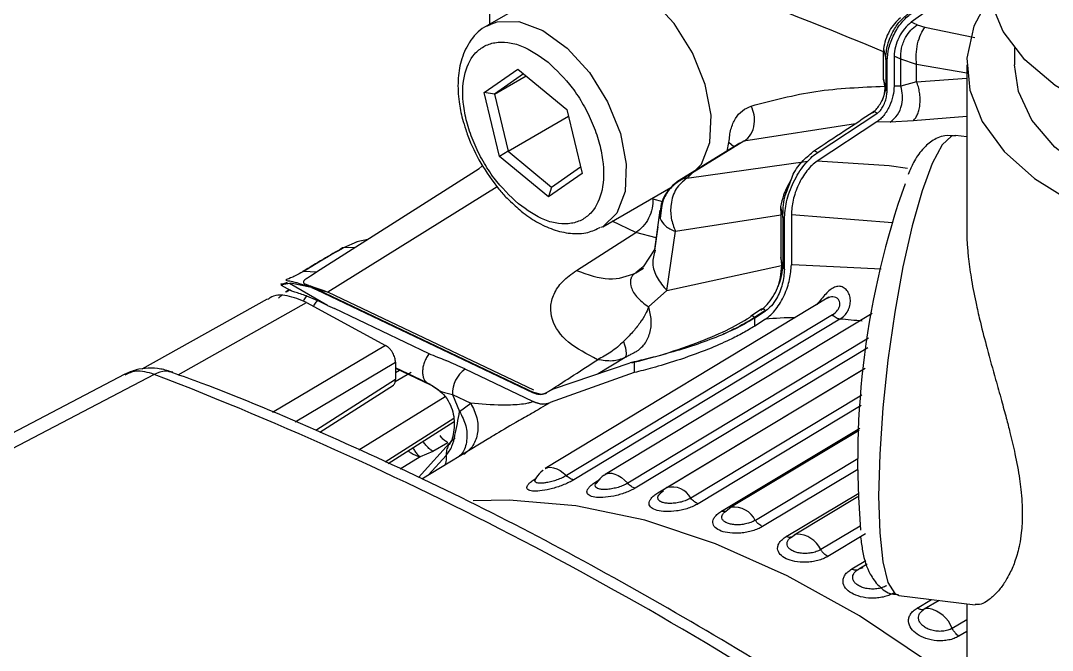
# Model space of a CAD drawing. Header units: millimetres. Extents: x 15 to 415, y 5 to 292.
# Drawn here: x 344.35 to 355.15, y 128.64 to 135.24 of the extents above; entities that cross this region are included whole.
import ezdxf

# ---------------------------------------------------------------- set-up
doc = ezdxf.new("R2010")
doc.units = ezdxf.units.MM

msp = doc.modelspace()

# ---------------------------------------------------------------- linework, layer by layer
at = {"color": 7, "linetype": 'Continuous', "lineweight": 25}
for p, q in [((349.2582, 152.4094), (349.2582, 135.1869)), ((354.4717, 135.7896), (353.6746, 135.2179)), ((350.1193, 135.6933), (349.2304, 135.1801)), ((353.7372, 135.1909), (353.6746, 135.2179)), ((349.2304, 135.1801), (349.2541, 135.1928)), ((353.7372, 135.1909), (353.8201, 135.1683)), ((353.3861, 134.9409), (353.4089, 134.8337)), ((353.3861, 134.9409), (353.3866, 134.9102)), ((353.3866, 134.6241), (353.3866, 134.9102)), ((354.7574, 134.9511), (354.7574, 134.7737)), ((353.4089, 134.8337), (353.4089, 134.5191)), ((353.4235, 134.5007), (353.4235, 134.8153)), ((353.4968, 134.8632), (353.4968, 134.5486)), ((353.5672, 134.8329), (353.4968, 134.8632)), ((353.7321, 134.7767), (353.5672, 134.8329)), ((353.5672, 134.5474), (353.5672, 134.8329)), ((353.7321, 134.5953), (353.7321, 134.7767)), ((354.2574, 134.7737), (354.2574, 133.0554)), ((349.2031, 134.4823), (349.5554, 134.7283)), ((349.6164, 134.6779), (349.3107, 134.4644)), ((349.5554, 134.7283), (350.0685, 134.3045)), ((349.3107, 134.4644), (349.6428, 134.6561)), ((353.4089, 134.5191), (353.3866, 134.6241)), ((353.3866, 134.6241), (353.3954, 134.5487)), ((353.7321, 134.5953), (353.5672, 134.5474)), ((349.364, 133.8125), (349.2031, 134.4823)), ((349.3107, 134.4644), (349.2031, 134.4823)), ((349.3107, 134.4644), (349.4537, 133.869)), ((353.5672, 134.5474), (353.4968, 134.5486)), ((349.4537, 133.869), (350.0855, 134.2337)), ((350.0685, 134.3045), (350.2294, 133.6347)), ((352.6927, 133.8515), (353.3175, 134.2618)), ((353.3175, 134.2618), (353.3201, 134.2635)), ((353.3201, 134.2635), (353.3548, 134.2954)), ((353.3162, 134.1745), (352.6922, 133.7645)), ((353.4551, 134.1731), (353.3162, 134.1745)), ((353.6978, 134.1874), (353.4551, 134.1731)), ((354.2574, 134.0194), (354.1405, 134.0338)), ((351.8825, 133.9527), (351.2284, 133.5515)), ((351.9241, 133.9715), (351.2829, 133.5779)), ((349.4537, 133.869), (349.364, 133.8125)), ((349.8772, 133.3887), (349.364, 133.8125)), ((349.4537, 133.869), (349.9098, 133.4923)), ((349.1813, 133.715), (349.1435, 133.6781)), ((349.9098, 133.4923), (350.2128, 133.7039)), ((351.3241, 133.5839), (352.5917, 133.7637)), ((352.6922, 133.7645), (352.6914, 133.7639)), ((349.1501, 133.6823), (347.4844, 132.6233)), ((350.2294, 133.6347), (349.8772, 133.3887)), ((349.9098, 133.4923), (349.8772, 133.3887)), ((350.4446, 133.0769), (351.1567, 133.488)), ((349.517, 133.3066), (349.5275, 133.297)), ((352.3082, 133.2876), (352.3327, 133.1726)), ((352.3082, 133.2876), (352.3103, 133.1995)), ((351.0419, 133.2484), (350.9885, 132.8374)), ((351.0449, 133.2095), (351.0479, 133.1625)), ((351.2056, 133.0287), (352.3103, 133.1995)), ((352.3103, 133.1995), (352.3103, 132.7536)), ((352.3327, 133.1726), (352.3327, 132.6486)), ((352.3472, 132.6302), (352.3472, 133.1542)), ((352.4205, 133.2021), (352.4205, 133.2005)), ((352.4205, 133.2005), (352.4205, 132.6798)), ((350.9921, 132.8269), (351.0245, 133.0765)), ((347.9855, 132.9419), (347.8696, 132.9179)), ((350.1694, 132.619), (350.7918, 133.0146)), ((351.1168, 132.4079), (351.2056, 133.0287)), ((347.873, 132.917), (347.7293, 132.8567)), ((350.9885, 132.8374), (350.8683, 132.6572)), ((352.3327, 132.6486), (352.3103, 132.7536)), ((352.3103, 132.7536), (352.3176, 132.6716)), ((347.4844, 132.6233), (347.3841, 132.5596)), ((350.8683, 132.6572), (350.8165, 132.6135)), ((351.1168, 132.4079), (352.3176, 132.6716)), ((352.3176, 132.6716), (352.3048, 132.545)), ((352.4205, 132.6798), (352.4315, 132.6804)), ((352.4205, 132.6798), (352.4205, 132.6781)), ((352.3083, 132.5546), (352.2802, 132.447)), ((347.0756, 132.4652), (347.1699, 132.4108)), ((347.1595, 132.4168), (347.1204, 132.3919)), ((347.1299, 132.3941), (347.1627, 132.4158)), ((347.1733, 132.4842), (347.1636, 132.4827)), ((347.5629, 132.2522), (347.1636, 132.4827)), ((347.3944, 132.4401), (347.1733, 132.4842)), ((347.3944, 132.4401), (347.4497, 132.4159)), ((347.4074, 132.44), (347.5239, 132.4092)), ((347.4497, 132.4159), (349.7103, 131.3392)), ((347.4497, 132.4159), (347.4623, 132.4159)), ((347.4623, 132.4159), (349.7229, 131.3392)), ((347.5736, 132.3868), (347.4623, 132.4159)), ((347.5239, 132.4092), (347.5644, 132.3913)), ((347.5736, 132.3868), (347.5644, 132.3913)), ((351.1168, 132.4079), (350.9259, 132.237)), ((346.9314, 132.3175), (345.6172, 131.5848)), ((347.089, 132.3672), (347.0475, 132.3263)), ((347.3419, 132.3509), (347.4555, 132.3044)), ((347.3435, 132.2824), (348.1699, 131.8332)), ((347.5629, 132.2522), (347.4555, 132.3044)), ((349.7222, 131.3636), (347.5736, 132.3868)), ((352.8149, 132.3376), (349.8433, 130.5419)), ((347.5629, 132.2522), (347.6335, 132.2185)), ((348.626, 131.7459), (347.6335, 132.2185)), ((352.1089, 132.2116), (351.9962, 132.1382)), ((352.0383, 132.1214), (352.1511, 132.1948)), ((352.9284, 132.109), (350.1425, 130.4255)), ((353.2664, 132.1675), (350.4693, 130.4801)), ((352.0383, 132.1214), (352.0349, 132.1252)), ((352.037, 132.1206), (352.0383, 132.1214)), ((352.037, 132.036), (352.037, 132.1206)), ((352.1488, 132.1087), (352.037, 132.036)), ((352.1488, 132.1087), (352.1498, 132.1094)), ((348.2739, 131.6566), (348.2739, 131.4767)), ((349.9302, 131.3764), (350.7313, 131.6504)), ((350.7743, 131.6604), (350.7313, 131.6504)), ((350.7743, 131.6604), (350.7743, 131.5484)), ((345.7465, 131.5298), (340.5571, 128.8136)), ((348.2739, 131.5956), (348.6354, 131.4235)), ((349.0042, 131.5839), (348.9994, 131.5862)), ((349.7142, 131.2458), (349.0042, 131.5839)), ((350.7743, 131.5484), (349.8948, 131.2347)), ((353.1865, 131.5894), (351.1156, 130.3425)), ((347.4824, 130.9248), (348.2527, 131.4167)), ((348.6068, 131.4396), (348.6366, 131.426)), ((348.8711, 131.3177), (349.0626, 131.2265)), ((348.8711, 131.3177), (348.9451, 131.1409)), ((349.7103, 131.3392), (349.7229, 131.3392)), ((349.7886, 131.3221), (349.7229, 131.3392)), ((349.8428, 131.334), (349.9302, 131.3764)), ((347.8896, 130.7382), (348.7927, 131.2989)), ((348.9451, 131.1409), (349.0626, 131.2265)), ((349.8948, 131.2347), (349.8893, 131.2314)), ((348.1971, 130.596), (348.8876, 131.0349)), ((353.1303, 130.943), (351.7772, 130.1302)), ((348.8669, 130.8387), (348.5134, 130.4496)), ((349.2518, 130.8587), (348.5494, 130.433)), ((348.8223, 130.8133), (348.666, 130.7224)), ((348.666, 130.7224), (348.5326, 130.6657)), ((349.821, 130.527), (349.8176, 130.5232)), ((350.4591, 130.473), (350.4693, 130.4801)), ((349.7364, 130.4269), (349.7381, 130.4276)), ((353.1183, 130.2457), (352.4491, 129.8447)), ((351.791, 130.1379), (351.7514, 130.107)), ((352.4757, 129.8588), (352.4112, 129.8127)), ((353.1228, 129.4862), (353.1262, 129.4883)), ((353.213, 129.5402), (353.1262, 129.4883)), ((353.545, 129.2133), (354.3451, 129.1145)), ((354.2574, 129.1253), (354.2574, 127.0749))]:
    msp.add_line(p, q, dxfattribs=at)
at = {"color": 8, "linetype": 'Continuous', "lineweight": 25}
for p, q in [((353.8201, 135.1683), (354.3439, 135.0604)), ((354.2574, 134.6864), (353.7321, 134.7767)), ((353.7321, 134.5953), (354.2574, 134.6314)), ((354.2574, 134.2312), (353.6978, 134.1874)), ((353.0908, 134.1536), (351.9241, 133.9715)), ((351.7465, 133.8693), (351.7672, 133.9606)), ((351.819, 133.9138), (351.7672, 133.9606)), ((351.9241, 133.9715), (351.8749, 133.9457)), ((351.2367, 133.5545), (351.2829, 133.5779)), ((349.34, 133.4941), (347.5644, 132.3913)), ((350.9596, 133.3741), (350.971, 133.3686)), ((350.971, 133.3686), (351.0704, 133.3421)), ((353.4787, 133.119), (352.4205, 133.2005)), ((350.7918, 133.0146), (350.5448, 133.1347)), ((351.0042, 132.9585), (350.7918, 133.0146)), ((347.8523, 132.8572), (347.7293, 132.8567)), ((347.4476, 132.5999), (347.3122, 132.6089)), ((350.7925, 132.5932), (350.8704, 132.6427)), ((350.8165, 132.6135), (350.7925, 132.5932)), ((352.4315, 132.6804), (353.3608, 132.6338)), ((347.0945, 132.4706), (347.0758, 132.4739)), ((347.2666, 132.4827), (347.4074, 132.44)), ((345.9982, 131.5253), (347.3435, 132.2824)), ((353.2274, 131.9104), (350.706, 130.3893)), ((348.1699, 131.8332), (346.9845, 131.1303)), ((353.2208, 131.8081), (350.7842, 130.3381)), ((347.2214, 131.0325), (348.2739, 131.6566)), ((350.6795, 131.7058), (350.3965, 131.5359)), ((348.4383, 131.5497), (348.269, 131.4506)), ((348.6068, 131.4396), (348.2739, 131.5982)), ((348.2739, 131.5495), (348.3171, 131.575)), ((351.0226, 130.2873), (353.193, 131.594)), ((348.2739, 131.4767), (347.4381, 130.9431)), ((353.1579, 131.3107), (351.3674, 130.2327)), ((353.1533, 131.2029), (351.4448, 130.1742)), ((348.8843, 131.0662), (348.1667, 130.61)), ((351.6889, 130.0958), (353.1396, 130.9672)), ((348.5326, 130.6657), (348.3233, 130.5376)), ((348.6213, 130.4765), (348.8045, 130.679)), ((353.1177, 130.6457), (352.0433, 130.0003)), ((353.117, 130.5343), (352.1193, 129.9349)), ((350.3699, 130.3516), (350.3673, 130.371)), ((350.3735, 130.4026), (350.4194, 130.4303)), ((351.0253, 130.2204), (351.0219, 130.2432)), ((352.3672, 129.8295), (353.1267, 130.2846)), ((353.1399, 129.9404), (352.7285, 129.6939)), ((353.1982, 129.8592), (352.8026, 129.6222)), ((353.0524, 129.4906), (353.2001, 129.5788)), ((353.7392, 129.0815), (353.8892, 129.1708)), ((353.9678, 129.1611), (353.8122, 129.0684)), ((354.2574, 128.959), (354.1061, 128.8689)), ((354.2574, 128.8354), (354.1746, 128.7861))]:
    msp.add_line(p, q, dxfattribs=at)
at = {"color": 7, "linetype": 'Continuous', "lineweight": 25, "flags": 128}
for points in [[(351.3335, 133.59), (351.4798, 133.731), (351.5677, 133.9578), (351.5809, 134.2453), (351.5182, 134.5681), (351.3852, 134.8973), (351.1936, 135.2039), (350.9605, 135.4605), (350.7066, 135.6444), (350.4544, 135.7391), (350.2265, 135.7364), (350.1193, 135.6933)], [(360.7574, 135.7069), (360.7344, 135.4879), (360.6165, 135.1698), (360.4021, 134.869), (360.0981, 134.5951), (359.7143, 134.357), (359.2631, 134.1622), (358.7588, 134.0171), (358.2177, 133.9263), (357.6573, 133.8928), (357.0955, 133.9175), (356.5503, 133.9998), (356.0394, 134.1369), (355.5791, 134.3245), (355.1842, 134.5565), (354.8675, 134.8255), (354.639, 135.1229), (354.5061, 135.439), (354.4717, 135.7069)], [(354.4944, 135.4891), (354.3317, 135.1793), (354.2596, 134.844), (354.2894, 134.5066), (354.4203, 134.1774), (354.6482, 133.8662), (354.9663, 133.5826), (355.3648, 133.3353), (355.8317, 133.1316), (356.3527, 132.9778), (356.9121, 132.8786), (357.4928, 132.837), (358.0772, 132.8542), (358.6476, 132.9298), (359.1866, 133.0613), (359.6778, 133.2449), (360.1063, 133.475), (360.4591, 133.7445), (360.7255, 134.0453), (360.8974, 134.3682), (360.9695, 134.7035), (360.9396, 135.0409), (360.8088, 135.3701), (360.7346, 135.4891)], [(360.4717, 134.7737), (360.4526, 134.5835), (360.339, 134.2769), (360.1268, 133.9882), (359.8239, 133.7279), (359.4411, 133.5054), (358.9923, 133.3288), (358.4938, 133.2044), (357.9634, 133.1367), (357.4204, 133.1282), (356.8844, 133.1791), (356.3749, 133.2877), (355.9101, 133.45), (355.5069, 133.6601), (355.1799, 133.9105), (354.9409, 134.1921), (354.7986, 134.4947), (354.7574, 134.7737)], [(353.3176, 134.2618), (353.3113, 134.2682), (353.3047, 134.2732), (353.298, 134.2768), (353.2915, 134.2788), (353.2854, 134.279), (353.2799, 134.2776), (353.2775, 134.2763)], [(352.6529, 133.8656), (352.6508, 133.864), (352.6471, 133.8595)], [(350.4446, 133.0769), (350.4359, 133.072), (350.43, 133.0688)], [(347.7293, 132.8567), (347.7233, 132.8559), (347.7194, 132.8542)], [(352.1476, 132.1986), (352.0845, 132.1575), (352.0349, 132.1252)], [(352.1476, 132.1986), (352.1412, 132.2047), (352.1346, 132.2094), (352.1279, 132.2126), (352.1214, 132.2142), (352.1154, 132.2141), (352.11, 132.2122), (352.109, 132.2116)], [(352.85, 132.1524), (351.4571, 131.3106), (350.0641, 130.4689)], [(351.9895, 132.1304), (351.9929, 132.1354), (351.9962, 132.1382)], [(345.4372, 131.5305), (342.9222, 130.2133), (340.2449, 128.811)]]:
    msp.add_lwpolyline(points, dxfattribs=at)
at = {"color": 8, "linetype": 'Continuous', "lineweight": 25, "flags": 128}
for points in [[(349.2541, 135.1928), (349.3375, 135.2232), (349.5655, 135.226), (349.8176, 135.1312), (350.0715, 134.9474), (350.3046, 134.6907), (350.4962, 134.3842), (350.6293, 134.0549), (350.692, 133.7321), (350.6788, 133.4446), (350.5908, 133.2178), (350.4446, 133.0769)], [(354.1405, 134.0338), (354.0968, 134.0264), (353.9998, 133.9332), (353.8959, 133.739), (353.7897, 133.4524), (353.6857, 133.0859), (353.5887, 132.6554), (353.5028, 132.1799), (353.4317, 131.68), (353.3786, 131.1777), (353.3457, 130.6948), (353.3346, 130.2526), (353.3457, 129.8703), (353.3786, 129.5645), (353.4317, 129.3488), (353.5028, 129.2325), (353.545, 129.2133)], [(352.6927, 133.8515), (352.6865, 133.8578), (352.68, 133.8627), (352.6733, 133.8662), (352.6669, 133.8681), (352.6608, 133.8684), (352.6554, 133.867), (352.6529, 133.8656)], [(353.6388, 133.686), (353.4446, 133.7141), (352.6922, 133.7645)], [(349.8433, 130.5419), (349.844, 130.5423), (349.8695, 130.5528), (349.8985, 130.5561), (349.9301, 130.5522), (349.9634, 130.5411), (349.9974, 130.5231), (350.0313, 130.4988), (350.0641, 130.4689)], [(350.4693, 130.4801), (350.4827, 130.4868), (350.5101, 130.4935), (350.5405, 130.4931), (350.573, 130.4853), (350.6068, 130.4706), (350.6408, 130.4492), (350.6742, 130.4219), (350.706, 130.3893)], [(354.2574, 128.217), (353.8899, 128.4936), (353.1349, 128.9984), (352.3777, 129.4203), (351.6253, 129.7554), (350.8846, 130.0007), (350.1625, 130.1538), (349.4657, 130.2134), (349.0871, 130.2056)]]:
    msp.add_lwpolyline(points, dxfattribs=at)
at = {"color": 7, "linetype": 'Continuous', "lineweight": 25}
for centre, radius, start, end in [((361.8555, 130.6241), 8.7404, 160.60319, 184.76818), ((347.3102, 132.5895), 0.0195, 84.25935, 120.14649), ((347.4007, 132.4132), 0.0276, 75.91589, 103.08037), ((352.5053, 126.6347), 5.4906, 83.1159, 85.57988), ((349.1795, 131.3299), 0.3086, 124.61242, 182.2777), ((351.1717, 130.1285), 0.2217, 28.02467, 104.26625), ((351.8193, 129.8882), 0.2504, 26.57909, 96.39153), ((352.4738, 129.5745), 0.2814, 25.11625, 89.32966), ((353.8548, 128.9719), 0.1055, 86.59978, 113.85727), ((353.7857, 128.7401), 0.3454, 21.89507, 77.38776)]:
    msp.add_arc(centre, radius, start, end, dxfattribs=at)
at = {"color": 8, "linetype": 'Continuous', "lineweight": 25}
for centre, radius, start, end in [((352.0073, 132.1072), 0.0329, 33.11879, 109.77062), ((352.53, 127.4466), 4.6776, 90.84388, 94.67372), ((332.2046, 96.3927), 37.6563, 55.60819, 68.9232), ((351.8253, 130.0502), 0.0933, 111.2443, 120.97805), ((352.4979, 129.7629), 0.0953, 102.64297, 120.78979), ((353.1759, 129.404), 0.0979, 94.24046, 120.5098)]:
    msp.add_arc(centre, radius, start, end, dxfattribs=at)
at = {"color": 7, "linetype": 'Continuous', "lineweight": 25}
for points, knots in [([(353.3866, 134.9102), (352.8976, 135.1106), (351.9197, 135.5115), (350.9556, 135.8196), (350.4736, 135.9737)], [0, 0, 0, 0, 0.5000002, 1, 1, 1, 1]), ([(353.4089, 134.8337), (353.4128, 134.8831), (353.4207, 134.9819), (353.4844, 135.1285), (353.5646, 135.2444), (353.622, 135.2905), (353.6507, 135.3136)], [0, 0, 0, 0, 0.2795152, 0.5589447, 0.7792503, 1, 1, 1, 1]), ([(353.4235, 134.8153), (353.4273, 134.8596), (353.435, 134.9481), (353.4922, 135.0934), (353.5748, 135.2259), (353.6413, 135.2827), (353.6747, 135.3112)], [0, 0, 0, 0, 0.2486307, 0.4958283, 0.7470397, 1, 1, 1, 1]), ([(353.5639, 135.2642), (353.5422, 135.2455), (353.5005, 135.2095), (353.4454, 135.1269), (353.4025, 135.0337), (353.3916, 134.972), (353.3861, 134.9409)], [0, 0, 0, 0, 0.2533481, 0.4867024, 0.7408418, 1, 1, 1, 1]), ([(353.6746, 135.2179), (353.6511, 135.1975), (353.6041, 135.157), (353.5454, 135.0626), (353.5047, 134.9585), (353.4994, 134.895), (353.4968, 134.8632)], [0, 0, 0, 0, 0.2505016, 0.4999956, 0.7494539, 1, 1, 1, 1]), ([(349.2642, 135.1894), (349.2449, 135.1823), (349.1545, 135.1489), (349.0423, 135.0165), (348.9547, 134.8224), (348.9227, 134.6093), (348.9336, 134.4029), (348.9658, 134.2286), (348.9983, 134.1318), (349.0105, 134.0954)], [0, 0, 0, 0, 0.05633804, 0.26393511, 0.45048159, 0.61879324, 0.78984201, 0.92085747, 1, 1, 1, 1]), ([(353.5672, 134.8329), (353.5671, 134.8703), (353.5668, 134.9452), (353.6105, 135.0549), (353.6698, 135.1408), (353.7147, 135.1742), (353.7372, 135.1909)], [0, 0, 0, 0, 0.27962496, 0.55927912, 0.77963906, 1, 1, 1, 1]), ([(353.7321, 134.7767), (353.7294, 134.8107), (353.7239, 134.8788), (353.7409, 134.9937), (353.7734, 135.0992), (353.8045, 135.1452), (353.8201, 135.1683)], [0, 0, 0, 0, 0.2499918, 0.5, 0.7500082, 1, 1, 1, 1]), ([(349.5611, 133.3156), (349.4725, 133.4005), (349.3362, 133.5309), (349.1876, 133.7622), (349.0923, 133.9534), (349.0236, 134.1497), (348.9726, 134.3946), (348.978, 134.6683), (349.0717, 134.869), (349.1949, 134.97), (349.3134, 135.0117), (349.4488, 135.0123), (349.636, 134.9663), (349.7787, 134.8663), (349.8715, 134.8014)], [0, 0, 0, 0, 0.1197284, 0.1841803, 0.25, 0.3158197, 0.3802716, 0.5, 0.6197284, 0.6841803, 0.75, 0.8158197, 0.8802716, 1, 1, 1, 1]), ([(349.8715, 134.8014), (349.9601, 134.7166), (350.0964, 134.5861), (350.2449, 134.3548), (350.3402, 134.1637), (350.409, 133.9673), (350.4599, 133.7224), (350.4546, 133.4487), (350.3608, 133.248), (350.2376, 133.147), (350.1191, 133.1053), (349.9837, 133.1047), (349.7965, 133.1507), (349.6538, 133.2507), (349.5611, 133.3156)], [0, 0, 0, 0, 0.1197284, 0.1841803, 0.25, 0.3158197, 0.3802716, 0.5, 0.6197284, 0.6841803, 0.75, 0.8158197, 0.8802716, 1, 1, 1, 1]), ([(353.3933, 134.5924), (353.3956, 134.5735), (353.4002, 134.5366), (353.3954, 134.4809), (353.3837, 134.4296), (353.3709, 134.4014), (353.3647, 134.3878)], [0, 0, 0, 0, 0.27058991, 0.52931607, 0.77330045, 1, 1, 1, 1]), ([(353.6978, 134.1874), (353.7068, 134.1968), (353.7249, 134.2158), (353.7458, 134.2576), (353.7609, 134.307), (353.7693, 134.3628), (353.7706, 134.4223), (353.7647, 134.4828), (353.7523, 134.5421), (353.7389, 134.5775), (353.7321, 134.5953)], [0, 0, 0, 0, 0.1250125, 0.2499946, 0.374985, 0.4999997, 0.6250144, 0.750005, 0.8749872, 1, 1, 1, 1]), ([(352.0013, 134.3411), (352.2236, 134.4001), (352.6682, 134.5182), (353.153, 134.5385), (353.3954, 134.5487)], [0, 0, 0, 0, 0.4999992, 1, 1, 1, 1]), ([(353.4968, 134.5486), (353.4944, 134.5152), (353.4897, 134.4487), (353.4569, 134.3559), (353.4208, 134.2878), (353.3887, 134.2416), (353.3534, 134.2019), (353.3286, 134.1836), (353.3162, 134.1745)], [0, 0, 0, 0, 0.2511214, 0.5013368, 0.6269926, 0.7506098, 0.8752047, 1, 1, 1, 1]), ([(353.3548, 134.2954), (353.3649, 134.3098), (353.3862, 134.3397), (353.4072, 134.3937), (353.4211, 134.4491), (353.4227, 134.4831), (353.4235, 134.5007)], [0, 0, 0, 0, 0.2318859, 0.4835845, 0.7318159, 1, 1, 1, 1]), ([(353.4551, 134.1731), (353.4826, 134.1954), (353.5377, 134.2399), (353.5796, 134.347), (353.5901, 134.4543), (353.5748, 134.5164), (353.5672, 134.5474)], [0, 0, 0, 0, 0.2796172, 0.5592654, 0.7796321, 1, 1, 1, 1]), ([(351.7672, 133.9606), (351.7721, 134.0079), (351.7819, 134.1025), (351.8321, 134.2135), (351.9032, 134.2995), (351.9686, 134.3272), (352.0013, 134.3411)], [0, 0, 0, 0, 0.2500449, 0.5000526, 0.7498308, 1, 1, 1, 1]), ([(351.9241, 133.9715), (351.9509, 133.9937), (352.0043, 134.0381), (352.0368, 134.1439), (352.036, 134.2496), (352.0129, 134.3106), (352.0013, 134.3411)], [0, 0, 0, 0, 0.279618, 0.5592668, 0.7796328, 1, 1, 1, 1]), ([(353.2716, 134.2699), (353.2837, 134.28), (353.308, 134.3004), (353.344, 134.3487), (353.362, 134.3832), (353.3711, 134.4007)], [0, 0, 0, 0, 0.3280284, 0.6590793, 1, 1, 1, 1]), ([(353.2775, 134.2763), (353.1766, 134.21), (352.9684, 134.0732), (352.7602, 133.9363), (352.6529, 133.8656)], [0, 0, 0, 0, 0.48437501, 1, 1, 1, 1]), ([(349.0105, 134.0954), (349.0172, 134.0734), (349.0536, 133.9531), (349.1163, 133.8368), (349.1676, 133.7417)], [0, 0, 0, 0, 0.18303207, 1, 1, 1, 1]), ([(354.1388, 134.0245), (354.1015, 134.0291), (354.0085, 134.0405), (353.8818, 133.973), (353.7794, 133.8757), (353.7044, 133.7698), (353.6611, 133.6678), (353.6428, 133.6249)], [0, 0, 0, 0, 0.1313116, 0.3279428, 0.5333902, 0.8039497, 1, 1, 1, 1]), ([(352.3472, 133.1542), (352.3516, 133.2144), (352.3607, 133.3386), (352.4246, 133.5119), (352.4949, 133.6397), (352.5558, 133.725), (352.6226, 133.7992), (352.6693, 133.8341), (352.6927, 133.8515)], [0, 0, 0, 0, 0.24182009, 0.49916172, 0.62406785, 0.74812149, 0.87413115, 1, 1, 1, 1]), ([(352.4045, 133.5301), (352.4127, 133.5552), (352.4401, 133.6389), (352.5278, 133.7638), (352.6073, 133.8275), (352.6471, 133.8595)], [0, 0, 0, 0, 0.1766979, 0.5876, 1, 1, 1, 1]), ([(349.1676, 133.7417), (349.2277, 133.6485), (349.312, 133.5179), (349.4355, 133.3781), (349.4917, 133.3288), (349.517, 133.3066)], [0, 0, 0, 0, 0.5788867, 0.8108651, 1, 1, 1, 1]), ([(352.6914, 133.7639), (352.6728, 133.7501), (352.6355, 133.7224), (352.5825, 133.6625), (352.5343, 133.5931), (352.4802, 133.4906), (352.4312, 133.3515), (352.4241, 133.2519), (352.4205, 133.2021)], [0, 0, 0, 0, 0.12488898, 0.24993048, 0.37359468, 0.49981588, 0.75003764, 1, 1, 1, 1]), ([(351.2829, 133.5779), (351.2432, 133.5525), (351.1637, 133.5017), (351.0636, 133.3592), (351.0538, 133.237), (351.0479, 133.1625)], [0, 0, 0, 0, 0.2808251, 0.5616566, 1, 1, 1, 1]), ([(351.3241, 133.5839), (351.2839, 133.5506), (351.2036, 133.4839), (351.1541, 133.325), (351.1545, 133.1662), (351.1886, 133.0745), (351.2056, 133.0287)], [0, 0, 0, 0, 0.279618, 0.5592667, 0.7796328, 1, 1, 1, 1]), ([(351.3241, 133.5839), (351.3144, 133.5813), (351.2944, 133.576), (351.2868, 133.5772), (351.2829, 133.5779)], [0, 0, 0, 0, 0.4866409, 1, 1, 1, 1]), ([(351.2402, 133.5587), (351.2123, 133.538), (351.1564, 133.4965), (351.095, 133.4109), (351.0529, 133.314), (351.046, 133.2444), (351.0426, 133.2096)], [0, 0, 0, 0, 0.2492605, 0.4990146, 0.7492614, 1, 1, 1, 1]), ([(352.4153, 133.5664), (352.3867, 133.5133), (352.3365, 133.4203), (352.3167, 133.3274), (352.3082, 133.2876)], [0, 0, 0, 0, 0.5707987, 1, 1, 1, 1]), ([(349.5275, 133.297), (349.5488, 133.2769), (349.62, 133.2096), (349.7539, 133.1224), (349.9268, 133.0401), (350.1083, 133.0005), (350.2818, 133.0032), (350.3794, 133.0512), (350.4228, 133.0725)], [0, 0, 0, 0, 0.0759855, 0.2543521, 0.4423934, 0.6366326, 0.838234, 1, 1, 1, 1]), ([(351.0479, 133.1625), (351.0615, 133.135), (351.0888, 133.0802), (351.1667, 133.0459), (351.2056, 133.0287)], [0, 0, 0, 0, 0.5016779, 1, 1, 1, 1]), ([(354.2579, 133.0554), (354.2579, 133.0329), (354.2579, 132.9775), (354.2634, 132.8732), (354.2774, 132.7175), (354.3075, 132.5083), (354.3513, 132.2846), (354.4066, 132.0454), (354.4736, 131.7857), (354.5503, 131.5112), (354.6189, 131.2674), (354.6695, 131.0824), (354.7179, 130.8951), (354.7682, 130.681), (354.8052, 130.4815), (354.8267, 130.3152), (354.8373, 130.1918), (354.8409, 130.0724), (354.838, 129.9646), (354.829, 129.8568), (354.8083, 129.7239), (354.7761, 129.6062), (354.7399, 129.511), (354.7073, 129.4397), (354.661, 129.3563), (354.596, 129.2654), (354.5265, 129.1946), (354.4558, 129.1431), (354.3941, 129.113), (354.3603, 129.1175), (354.3458, 129.1195)], [0, 0, 0, 0, 0.0150984, 0.0372082, 0.0670102, 0.1122457, 0.1624008, 0.196235, 0.2475394, 0.3069136, 0.3470891, 0.3810213, 0.408314, 0.4501303, 0.4997876, 0.5213269, 0.5476835, 0.5742453, 0.5965041, 0.618889, 0.6492957, 0.6958313, 0.7180762, 0.7403956, 0.7704561, 0.8160278, 0.8691001, 0.904891, 0.9591738, 1, 1, 1, 1]), ([(347.7194, 132.8542), (347.6516, 132.8143), (347.5116, 132.7318), (347.3723, 132.649), (347.3005, 132.6063)], [0, 0, 0, 0, 0.4843745, 1, 1, 1, 1]), ([(347.7293, 132.8567), (347.6512, 132.8106), (347.5118, 132.7281), (347.3732, 132.6453), (347.3122, 132.6089)], [0, 0, 0, 0, 0.5599936, 1, 1, 1, 1]), ([(347.3122, 132.6089), (347.2706, 132.5864), (347.1861, 132.5406), (347.1219, 132.5209), (347.1262, 132.5111), (347.1829, 132.5088), (347.2542, 132.4866), (347.2666, 132.4827)], [0, 0, 0, 0, 0.2129526, 0.433213, 0.6619793, 0.9409978, 1, 1, 1, 1]), ([(350.3906, 131.6836), (350.2802, 131.741), (350.0594, 131.856), (349.9172, 132.0605), (349.8928, 132.2366), (349.9268, 132.3721), (350.0136, 132.5051), (350.1177, 132.5812), (350.1694, 132.619)], [0, 0, 0, 0, 0.24958987, 0.49939851, 0.62471976, 0.74998749, 0.87565582, 1, 1, 1, 1]), ([(352.1498, 132.1094), (352.1686, 132.1233), (352.2063, 132.1512), (352.2598, 132.2124), (352.3081, 132.2832), (352.3618, 132.3871), (352.4099, 132.5273), (352.417, 132.6278), (352.4205, 132.6781)], [0, 0, 0, 0, 0.1248933, 0.2504031, 0.3738202, 0.4999299, 0.749808, 1, 1, 1, 1]), ([(352.3472, 132.6302), (352.3433, 132.5793), (352.3374, 132.5037), (352.3024, 132.396), (352.2771, 132.3467), (352.2649, 132.3229)], [0, 0, 0, 0, 0.5155927, 0.7649453, 1, 1, 1, 1]), ([(347.0758, 132.4739), (347.0749, 132.4741), (347.0665, 132.4755), (347.0891, 132.4763), (347.1305, 132.492), (347.144, 132.4972)], [0, 0, 0, 0, 0.0706798, 0.6950639, 1, 1, 1, 1]), ([(347.3845, 132.5591), (347.3696, 132.5499), (347.3347, 132.5284), (347.3125, 132.5102), (347.3044, 132.4926), (347.322, 132.4778), (347.3807, 132.4574), (347.4654, 132.4288), (347.5239, 132.4092)], [0, 0, 0, 0, 0.103963, 0.2447206, 0.3872923, 0.5275647, 0.6740201, 1, 1, 1, 1]), ([(350.7925, 132.5932), (350.7883, 132.5905), (350.7798, 132.585), (350.7678, 132.5756), (350.7519, 132.5596), (350.7333, 132.5245), (350.7334, 132.4578), (350.7824, 132.3418), (350.8784, 132.2717), (350.9259, 132.237)], [0, 0, 0, 0, 0.01855481, 0.03854984, 0.08350009, 0.18824877, 0.43553228, 0.72003454, 1, 1, 1, 1]), ([(347.0771, 132.468), (347.0757, 132.4677), (347.0709, 132.4667), (347.0848, 132.469), (347.0946, 132.4706)], [0, 0, 0, 0, 0.2990634, 1, 1, 1, 1]), ([(347.1636, 132.4827), (347.1522, 132.4805), (347.1212, 132.4747), (347.1049, 132.4722), (347.0946, 132.4706)], [0, 0, 0, 0, 0.3675551, 1, 1, 1, 1]), ([(347.3419, 132.3509), (347.2981, 132.3653), (347.233, 132.3868), (347.1762, 132.4071), (347.1672, 132.4129), (347.1627, 132.4158)], [0, 0, 0, 0, 0.508125, 0.7561118, 1, 1, 1, 1]), ([(347.4074, 132.44), (347.4176, 132.4358), (347.4358, 132.4284), (347.4542, 132.4197), (347.4623, 132.4159)], [0, 0, 0, 0, 0.5598328, 1, 1, 1, 1]), ([(352.1023, 132.2037), (352.1241, 132.2213), (352.1679, 132.2567), (352.2278, 132.3416), (352.2658, 132.4081), (352.2778, 132.4428), (352.2791, 132.4467)], [0, 0, 0, 0, 0.315499, 0.6334447, 0.9582754, 1, 1, 1, 1]), ([(347.3435, 132.2824), (347.2747, 132.3108), (347.137, 132.3677), (346.9942, 132.364), (346.9434, 132.3182), (346.9355, 132.3111)], [0, 0, 0, 0, 0.4581009, 0.9162017, 1, 1, 1, 1]), ([(352.2649, 132.3229), (352.2476, 132.2958), (352.2134, 132.242), (352.1718, 132.2104), (352.1511, 132.1948)], [0, 0, 0, 0, 0.5036428, 1, 1, 1, 1]), ([(350.9259, 132.237), (350.915, 132.2104), (350.892, 132.1544), (350.8333, 132.0638), (350.7565, 131.9686), (350.6951, 131.9062), (350.6639, 131.8744)], [0, 0, 0, 0, 0.22059567, 0.46492131, 0.72719437, 1, 1, 1, 1]), ([(350.795, 131.7659), (350.8266, 131.7907), (350.8899, 131.8401), (350.9435, 131.9593), (350.9613, 132.0968), (350.9377, 132.1902), (350.9259, 132.237)], [0, 0, 0, 0, 0.2499967, 0.5, 0.7500033, 1, 1, 1, 1]), ([(350.748, 131.6505), (350.8435, 131.6744), (351.0331, 131.7218), (351.3993, 131.844), (351.7474, 131.9881), (351.9091, 132.0831), (351.9895, 132.1304)], [0, 0, 0, 0, 0.28540584, 0.56657265, 0.78458848, 1, 1, 1, 1]), ([(352.0349, 132.1252), (351.9779, 132.0905), (351.8761, 132.0285), (351.7471, 131.9685), (351.6903, 131.9421)], [0, 0, 0, 0, 0.5593002, 1, 1, 1, 1]), ([(352.037, 132.1206), (351.9871, 132.0901), (351.8862, 132.0284), (351.7561, 131.9711), (351.6903, 131.9421)], [0, 0, 0, 0, 0.4943509, 1, 1, 1, 1]), ([(352.9284, 132.109), (352.9221, 132.1099), (352.9096, 132.1118), (352.8895, 132.121), (352.8692, 132.1342), (352.8564, 132.1463), (352.85, 132.1524)], [0, 0, 0, 0, 0.2499999, 0.5, 0.7500001, 1, 1, 1, 1]), ([(352.037, 132.036), (351.9979, 132.0119), (351.9195, 131.9635), (351.754, 131.8801), (351.5146, 131.776), (351.2286, 131.6743), (350.9625, 131.5942), (350.8359, 131.5634), (350.7743, 131.5484)], [0, 0, 0, 0, 0.1099211, 0.220692, 0.377581, 0.6117675, 0.8112155, 1, 1, 1, 1]), ([(350.6639, 131.8744), (350.6201, 131.8349), (350.5338, 131.7569), (350.4379, 131.7078), (350.3906, 131.6836)], [0, 0, 0, 0, 0.5068017, 1, 1, 1, 1]), ([(350.6639, 131.8744), (350.677, 131.8281), (350.7006, 131.7454), (350.6859, 131.7179), (350.6795, 131.7058)], [0, 0, 0, 0, 0.559137, 1, 1, 1, 1]), ([(351.6903, 131.9421), (351.6073, 131.9094), (351.4357, 131.8418), (351.1853, 131.7659), (350.9539, 131.703), (350.8367, 131.6752), (350.7743, 131.6604)], [0, 0, 0, 0, 0.240626, 0.4977722, 0.7323227, 1, 1, 1, 1]), ([(348.2739, 131.6566), (348.2726, 131.6718), (348.2698, 131.7029), (348.2513, 131.7459), (348.2309, 131.778), (348.2124, 131.8003), (348.1917, 131.8197), (348.1773, 131.8287), (348.1699, 131.8332)], [0, 0, 0, 0, 0.2310889, 0.4743019, 0.6011047, 0.7309874, 0.8639519, 1, 1, 1, 1]), ([(348.626, 131.7459), (348.6168, 131.7329), (348.5983, 131.7069), (348.5775, 131.6623), (348.5632, 131.6162), (348.5566, 131.5706), (348.5577, 131.5279), (348.5668, 131.4905), (348.5828, 131.4595), (348.5988, 131.4462), (348.6068, 131.4396)], [0, 0, 0, 0, 0.12500218, 0.24999959, 0.3749978, 0.49999591, 0.6249934, 0.74999563, 0.87499771, 1, 1, 1, 1]), ([(348.9994, 131.5862), (348.9364, 131.6163), (348.8701, 131.648), (348.7765, 131.6847), (348.7151, 131.7072), (348.6566, 131.7326), (348.626, 131.7459)], [0, 0, 0, 0, 0.50302056, 0.53020464, 0.7547931, 1, 1, 1, 1]), ([(350.795, 131.7659), (350.7822, 131.7598), (350.7597, 131.7489), (350.719, 131.7274), (350.6925, 131.7129), (350.6795, 131.7058)], [0, 0, 0, 0, 0.4014377, 0.7058885, 1, 1, 1, 1]), ([(350.6795, 131.7058), (350.6368, 131.6899), (350.5524, 131.6584), (350.4442, 131.6752), (350.3906, 131.6836)], [0, 0, 0, 0, 0.5051017, 1, 1, 1, 1]), ([(345.9412, 131.5516), (345.8993, 131.5648), (345.8143, 131.5916), (345.6831, 131.5986), (345.5532, 131.5816), (345.4745, 131.5468), (345.435, 131.5293)], [0, 0, 0, 0, 0.240521, 0.4888207, 0.7427624, 1, 1, 1, 1]), ([(353.5562, 127.5607), (353.2534, 127.7628), (352.5254, 128.2487), (351.367, 128.9492), (350.0839, 129.6705), (348.7993, 130.3287), (347.5169, 130.918), (346.5635, 131.3232), (346.0411, 131.5102), (345.9422, 131.5456)], [0, 0, 0, 0, 0.11937623, 0.28703618, 0.45500725, 0.62326285, 0.79178715, 0.9605719, 1, 1, 1, 1]), ([(348.246, 131.4127), (348.2539, 131.4197), (348.27, 131.434), (348.2726, 131.4623), (348.2739, 131.4767)], [0, 0, 0, 0, 0.4927032, 1, 1, 1, 1]), ([(348.6068, 131.4396), (348.627, 131.4287), (348.6728, 131.4039), (348.7074, 131.3746), (348.7613, 131.3442), (348.8323, 131.327), (348.8711, 131.3177)], [0, 0, 0, 0, 0.171225, 0.3883587, 0.6655238, 1, 1, 1, 1]), ([(348.6349, 131.4237), (348.6638, 131.4078), (348.7209, 131.3765), (348.7971, 131.3008), (348.8522, 131.2108), (348.8826, 131.1141), (348.892, 131.0165), (348.8846, 130.9202), (348.8653, 130.8321), (348.8396, 130.8002), (348.8265, 130.784)], [0, 0, 0, 0, 0.1305848, 0.25808051, 0.37981496, 0.49501846, 0.60815923, 0.72876054, 0.86227078, 1, 1, 1, 1]), ([(349.7103, 131.3392), (349.735, 131.3304), (349.7844, 131.3126), (349.8233, 131.3269), (349.8428, 131.334)], [0, 0, 0, 0, 0.4999536, 1, 1, 1, 1]), ([(349.7229, 131.3392), (349.748, 131.3302), (349.7983, 131.3122), (349.8394, 131.3271), (349.86, 131.3345)], [0, 0, 0, 0, 0.4992453, 1, 1, 1, 1]), ([(349.7142, 131.2458), (349.7107, 131.244), (349.7035, 131.2403), (349.6849, 131.2333), (349.6389, 131.2212), (349.5338, 131.2087), (349.3229, 131.205), (349.1685, 131.2177), (349.0626, 131.2265)], [0, 0, 0, 0, 0.0159744, 0.0330982, 0.0731923, 0.1866983, 0.4421023, 1, 1, 1, 1]), ([(349.7147, 131.2455), (349.7146, 131.2456), (349.7144, 131.2457), (349.7143, 131.2458), (349.7142, 131.2458)], [0, 0, 0, 0, 0.4999999, 1, 1, 1, 1]), ([(349.7147, 131.2455), (349.7481, 131.2331), (349.8148, 131.2082), (349.8681, 131.2258), (349.8948, 131.2347)], [0, 0, 0, 0, 0.4995773, 1, 1, 1, 1]), ([(349.8893, 131.2314), (349.8638, 131.2232), (349.8128, 131.207), (349.7474, 131.2327), (349.7147, 131.2455)], [0, 0, 0, 0, 0.5000021, 1, 1, 1, 1]), ([(348.8045, 130.679), (348.8271, 130.7101), (348.8718, 130.7716), (348.907, 130.9343), (348.9297, 131.0575), (348.9451, 131.1409)], [0, 0, 0, 0, 0.2487618, 0.4918263, 1, 1, 1, 1]), ([(348.8223, 130.8133), (348.8108, 130.8208), (348.7879, 130.8357), (348.7599, 130.862), (348.7453, 130.8812), (348.7403, 130.8877)], [0, 0, 0, 0, 0.39896622, 0.7960525, 1, 1, 1, 1]), ([(348.8983, 130.8626), (348.8844, 130.8522), (348.8565, 130.8314), (348.8334, 130.8028), (348.8272, 130.7849), (348.8269, 130.7841)], [0, 0, 0, 0, 0.48857649, 0.97715323, 1, 1, 1, 1]), ([(348.4557, 130.7604), (348.463, 130.7478), (348.4778, 130.7221), (348.5037, 130.6895), (348.523, 130.6736), (348.5326, 130.6657)], [0, 0, 0, 0, 0.32426829, 0.6637078, 1, 1, 1, 1]), ([(349.8176, 130.5232), (349.79, 130.4991), (349.752, 130.466), (349.7349, 130.4195), (349.7302, 130.4069)], [0, 0, 0, 0, 0.7278293, 1, 1, 1, 1]), ([(350.0641, 130.4689), (350.0494, 130.4607), (350.0196, 130.4442), (349.9658, 130.4229), (349.91, 130.4059), (349.8596, 130.3949), (349.8135, 130.3893), (349.7806, 130.3888), (349.7608, 130.3918), (349.7452, 130.3964), (349.7398, 130.4016), (349.7357, 130.4056)], [0, 0, 0, 0, 0.13091251, 0.26456552, 0.3887236, 0.52231961, 0.626888, 0.75862277, 0.83652331, 0.87649136, 1, 1, 1, 1]), ([(350.1425, 130.4255), (350.1362, 130.4264), (350.1237, 130.4283), (350.1035, 130.4375), (350.0833, 130.4507), (350.0705, 130.4628), (350.0641, 130.4689)], [0, 0, 0, 0, 0.2499999, 0.5, 0.7500001, 1, 1, 1, 1]), ([(350.4588, 130.4734), (350.4321, 130.4538), (350.398, 130.4288), (350.38, 130.3916), (350.3761, 130.3835)], [0, 0, 0, 0, 0.7831267, 1, 1, 1, 1]), ([(350.1425, 130.4255), (350.1268, 130.4165), (350.0954, 130.3986), (350.0396, 130.3739), (349.9807, 130.3519), (349.9021, 130.328), (349.8097, 130.3088), (349.7215, 130.3033), (349.6628, 130.3145), (349.646, 130.338), (349.655, 130.3645), (349.6743, 130.3881), (349.704, 130.4138), (349.7323, 130.4318), (349.7464, 130.4408)], [0, 0, 0, 0, 0.0657696, 0.1313957, 0.1964421, 0.2615076, 0.3850736, 0.4999873, 0.6149869, 0.7384972, 0.8034772, 0.8685951, 0.9342349, 1, 1, 1, 1]), ([(350.7842, 130.3381), (350.7684, 130.3293), (350.7369, 130.3116), (350.6806, 130.2885), (350.6209, 130.2689), (350.5411, 130.2494), (350.4467, 130.2369), (350.3559, 130.2406), (350.2946, 130.2608), (350.2756, 130.2911), (350.2833, 130.3219), (350.3018, 130.3479), (350.3312, 130.3753), (350.3594, 130.3935), (350.3735, 130.4026)], [0, 0, 0, 0, 0.0657431, 0.1314043, 0.196487, 0.2615031, 0.3850129, 0.5000121, 0.6149259, 0.7384924, 0.803522, 0.8686038, 0.9342085, 1, 1, 1, 1]), ([(350.3673, 130.371), (350.3693, 130.3768), (350.3726, 130.3869), (350.3847, 130.3981), (350.3898, 130.4029)], [0, 0, 0, 0, 0.5731435, 1, 1, 1, 1]), ([(350.706, 130.3893), (350.6912, 130.3812), (350.6614, 130.365), (350.607, 130.3457), (350.5502, 130.3317), (350.4965, 130.3241), (350.4494, 130.3228), (350.4162, 130.3266), (350.3968, 130.3321), (350.3804, 130.3394), (350.3744, 130.3464), (350.3699, 130.3516)], [0, 0, 0, 0, 0.1307956, 0.2645631, 0.3886935, 0.5222454, 0.6425616, 0.7585883, 0.8358657, 0.8763094, 1, 1, 1, 1]), ([(350.7842, 130.3381), (350.7777, 130.3398), (350.7648, 130.3432), (350.7446, 130.3545), (350.7246, 130.3696), (350.7122, 130.3827), (350.706, 130.3893)], [0, 0, 0, 0, 0.2499998, 0.4999999, 0.7500001, 1, 1, 1, 1]), ([(351.1171, 130.3434), (351.0931, 130.3282), (351.0609, 130.3077), (351.0422, 130.2752), (351.0374, 130.2668)], [0, 0, 0, 0, 0.742089, 1, 1, 1, 1]), ([(351.4448, 130.1742), (351.429, 130.1655), (351.3974, 130.148), (351.3407, 130.1265), (351.2804, 130.1093), (351.1996, 130.0941), (351.1036, 130.0883), (351.0107, 130.101), (350.9472, 130.1302), (350.9267, 130.1672), (350.9333, 130.2023), (350.9513, 130.2308), (350.9803, 130.2597), (351.0085, 130.2781), (351.0226, 130.2873)], [0, 0, 0, 0, 0.0657431, 0.1314043, 0.196487, 0.2615031, 0.3850129, 0.5000121, 0.6149259, 0.7384924, 0.803522, 0.8686038, 0.9342085, 1, 1, 1, 1]), ([(351.0219, 130.2432), (351.024, 130.2497), (351.0287, 130.2643), (351.0493, 130.2872), (351.0718, 130.3021), (351.0824, 130.3091)], [0, 0, 0, 0, 0.301874, 0.6739905, 1, 1, 1, 1]), ([(351.3674, 130.2327), (351.3526, 130.2248), (351.3226, 130.2088), (351.2677, 130.1916), (351.2103, 130.1805), (351.1557, 130.1766), (351.1077, 130.1795), (351.0736, 130.1869), (351.0536, 130.1951), (351.0364, 130.2052), (351.0301, 130.2139), (351.0253, 130.2204)], [0, 0, 0, 0, 0.1307956, 0.2645631, 0.3886935, 0.5222454, 0.6425616, 0.7585883, 0.8358657, 0.8763094, 1, 1, 1, 1]), ([(351.4448, 130.1742), (351.4382, 130.1766), (351.4251, 130.1815), (351.4049, 130.1948), (351.3852, 130.2116), (351.3733, 130.2257), (351.3674, 130.2327)], [0, 0, 0, 0, 0.24999983, 0.49999994, 0.75000009, 1, 1, 1, 1]), ([(352.1193, 129.9349), (352.1035, 129.9263), (352.0718, 129.909), (352.0148, 129.8891), (351.9541, 129.8743), (351.8726, 129.8633), (351.7755, 129.8641), (351.681, 129.8856), (351.616, 129.9237), (351.5943, 129.9673), (351.6002, 130.0066), (351.6178, 130.0374), (351.6466, 130.0679), (351.6748, 130.0865), (351.6889, 130.0958)], [0, 0, 0, 0, 0.06574313, 0.1314043, 0.19648697, 0.26150308, 0.38501293, 0.50001206, 0.6149259, 0.73849239, 0.80352202, 0.86860381, 0.9342085, 1, 1, 1, 1]), ([(351.7527, 130.1089), (351.7488, 130.105), (351.7411, 130.0973), (351.7256, 130.0917), (351.7082, 130.0905), (351.6953, 130.094), (351.6889, 130.0958)], [0, 0, 0, 0, 0.2499999, 0.5, 0.7500001, 1, 1, 1, 1]), ([(352.0433, 130.0003), (352.0284, 129.9925), (351.9984, 129.9768), (351.9432, 129.9616), (351.8852, 129.9535), (351.83, 129.9532), (351.7813, 129.9601), (351.7465, 129.9712), (351.7261, 129.9821), (351.7085, 129.9949), (351.7018, 130.0052), (351.6968, 130.0129)], [0, 0, 0, 0, 0.1307956, 0.2645631, 0.3886935, 0.5222454, 0.6425616, 0.7585883, 0.8358657, 0.8763094, 1, 1, 1, 1]), ([(351.7007, 130.0608), (351.7071, 130.0698), (351.7191, 130.0867), (351.742, 130.1018), (351.7527, 130.1089)], [0, 0, 0, 0, 0.5330219, 1, 1, 1, 1]), ([(351.7137, 130.0782), (351.7167, 130.0812), (351.7229, 130.0872), (351.7345, 130.0945), (351.7405, 130.0983)], [0, 0, 0, 0, 0.4889553, 1, 1, 1, 1]), ([(352.1193, 129.9349), (352.1126, 129.9381), (352.0993, 129.9444), (352.0794, 129.9595), (352.0602, 129.978), (352.0489, 129.9929), (352.0433, 130.0003)], [0, 0, 0, 0, 0.2499998, 0.4999999, 0.7500001, 1, 1, 1, 1]), ([(352.8026, 129.6222), (352.7867, 129.6136), (352.755, 129.5966), (352.6978, 129.5782), (352.6368, 129.5657), (352.5549, 129.5588), (352.4571, 129.5659), (352.3617, 129.5961), (352.2958, 129.6428), (352.2734, 129.6928), (352.2789, 129.7362), (352.2962, 129.7694), (352.3248, 129.8014), (352.3531, 129.8202), (352.3672, 129.8295)], [0, 0, 0, 0, 0.06574313, 0.1314043, 0.19648697, 0.26150308, 0.38501293, 0.50001206, 0.6149259, 0.73849239, 0.80352202, 0.86860381, 0.9342085, 1, 1, 1, 1]), ([(352.4346, 129.8339), (352.4302, 129.8307), (352.4216, 129.8243), (352.4051, 129.821), (352.3869, 129.8221), (352.3738, 129.827), (352.3672, 129.8295)], [0, 0, 0, 0, 0.2499999, 0.5, 0.7500001, 1, 1, 1, 1]), ([(352.3794, 129.7308), (352.3768, 129.7406), (352.3721, 129.758), (352.382, 129.7859), (352.4014, 129.8115), (352.424, 129.8268), (352.4346, 129.8339)], [0, 0, 0, 0, 0.2784404, 0.4962604, 0.7647647, 1, 1, 1, 1]), ([(352.4086, 129.8153), (352.4108, 129.8171), (352.4151, 129.8207), (352.4216, 129.825), (352.4248, 129.8272)], [0, 0, 0, 0, 0.4923811, 1, 1, 1, 1]), ([(353.1458, 129.8244), (353.1521, 129.7747), (353.1713, 129.6214), (353.2213, 129.468), (353.3222, 129.3183), (353.4386, 129.2266), (353.5195, 129.2244), (353.5429, 129.2237)], [0, 0, 0, 0, 0.1753149, 0.5408318, 0.7471685, 0.9268669, 1, 1, 1, 1]), ([(352.7285, 129.6939), (352.7137, 129.6863), (352.6835, 129.6708), (352.6281, 129.6575), (352.5698, 129.6523), (352.5142, 129.6556), (352.4651, 129.6665), (352.43, 129.6811), (352.4093, 129.6946), (352.3914, 129.71), (352.3845, 129.7219), (352.3794, 129.7308)], [0, 0, 0, 0, 0.1307956, 0.2645631, 0.3886935, 0.5222454, 0.6425616, 0.7585883, 0.8358657, 0.8763094, 1, 1, 1, 1]), ([(352.8026, 129.6222), (352.7959, 129.626), (352.7825, 129.6336), (352.7629, 129.6506), (352.7444, 129.6706), (352.7338, 129.6861), (352.7285, 129.6939)], [0, 0, 0, 0, 0.2499998, 0.4999999, 0.7500001, 1, 1, 1, 1]), ([(353.4894, 129.2383), (353.4735, 129.2298), (353.4418, 129.213), (353.3845, 129.1961), (353.3234, 129.1859), (353.2413, 129.1829), (353.1434, 129.1962), (353.0477, 129.2347), (352.9814, 129.2898), (352.9587, 129.346), (352.9641, 129.3933), (352.9814, 129.4287), (353.01, 129.4622), (353.0382, 129.4811), (353.0524, 129.4906)], [0, 0, 0, 0, 0.0657431, 0.1314043, 0.196487, 0.2615031, 0.3850129, 0.5000121, 0.6149259, 0.7384924, 0.803522, 0.8686038, 0.9342085, 1, 1, 1, 1]), ([(353.1228, 129.4862), (353.1181, 129.4837), (353.1086, 129.4787), (353.0912, 129.4776), (353.0723, 129.481), (353.059, 129.4874), (353.0524, 129.4906)], [0, 0, 0, 0, 0.2499999, 0.5, 0.7500001, 1, 1, 1, 1]), ([(353.0678, 129.3762), (353.0652, 129.3871), (353.0604, 129.4065), (353.0702, 129.4366), (353.0896, 129.4635), (353.1122, 129.479), (353.1228, 129.4862)], [0, 0, 0, 0, 0.2784404, 0.4962604, 0.7647647, 1, 1, 1, 1]), ([(353.1065, 129.4752), (353.1077, 129.4763), (353.1103, 129.4784), (353.1136, 129.4809), (353.1153, 129.4822)], [0, 0, 0, 0, 0.4949555, 1, 1, 1, 1]), ([(353.4179, 129.3158), (353.403, 129.3083), (353.3728, 129.2931), (353.3173, 129.2816), (353.2589, 129.2792), (353.2032, 129.286), (353.154, 129.3007), (353.1187, 129.3187), (353.0979, 129.3347), (353.0799, 129.3526), (353.073, 129.3661), (353.0678, 129.3762)], [0, 0, 0, 0, 0.13079557, 0.26456315, 0.38869352, 0.52224543, 0.64256157, 0.75858829, 0.83586572, 0.87630941, 1, 1, 1, 1]), ([(354.1746, 128.7861), (354.1587, 128.7778), (354.1269, 128.7611), (354.0696, 128.7457), (354.0086, 128.7376), (353.9267, 128.7384), (353.829, 128.7577), (353.7336, 128.8041), (353.6677, 128.8672), (353.6452, 128.9293), (353.6507, 128.9805), (353.6681, 129.018), (353.6967, 129.0529), (353.725, 129.0719), (353.7392, 129.0815)], [0, 0, 0, 0, 0.0657431, 0.1314043, 0.196487, 0.2615031, 0.3850129, 0.5000121, 0.6149259, 0.7384924, 0.803522, 0.8686038, 0.9342085, 1, 1, 1, 1]), ([(353.8122, 129.0684), (353.807, 129.0666), (353.7968, 129.0631), (353.7786, 129.0643), (353.7592, 129.0698), (353.7459, 129.0776), (353.7392, 129.0815)], [0, 0, 0, 0, 0.2499999, 0.5, 0.7500001, 1, 1, 1, 1]), ([(353.7569, 128.9518), (353.7542, 128.9638), (353.7496, 128.985), (353.7594, 129.0172), (353.7789, 129.0455), (353.8016, 129.0611), (353.8122, 129.0684)], [0, 0, 0, 0, 0.2784404, 0.4962604, 0.7647647, 1, 1, 1, 1]), ([(354.1061, 128.8689), (354.0912, 128.8616), (354.061, 128.8466), (354.0055, 128.8369), (353.9473, 128.8371), (353.8917, 128.8472), (353.8426, 128.8656), (353.8075, 128.8869), (353.7868, 128.9053), (353.7689, 128.9256), (353.762, 128.9406), (353.7569, 128.9518)], [0, 0, 0, 0, 0.1307956, 0.2645631, 0.3886935, 0.5222454, 0.6425616, 0.7585883, 0.8358657, 0.8763094, 1, 1, 1, 1]), ([(354.1746, 128.7861), (354.168, 128.7912), (354.1549, 128.8015), (354.1364, 128.8215), (354.1196, 128.8441), (354.1106, 128.8607), (354.1061, 128.8689)], [0, 0, 0, 0, 0.2499998, 0.4999999, 0.7500001, 1, 1, 1, 1])]:
    msp.add_open_spline(points, degree=3, knots=knots, dxfattribs=at)
for points in [[(353.4235, 134.8153), (353.4198, 134.8181), (353.4125, 134.8236), (353.4101, 134.8303), (353.4089, 134.8337)], [(353.4089, 134.5191), (353.4101, 134.5157), (353.4125, 134.509), (353.4198, 134.5035), (353.4235, 134.5007)], [(350.971, 133.3686), (350.9703, 133.3359), (350.9689, 133.2704), (350.9294, 133.1658), (350.8688, 133.0726), (350.8175, 133.034), (350.7918, 133.0146)], [(352.3472, 133.1542), (352.3436, 133.157), (352.3363, 133.1625), (352.3339, 133.1693), (352.3327, 133.1726)], [(350.1694, 132.619), (350.2871, 132.5766), (350.5223, 132.4917), (350.7024, 132.5594), (350.7925, 132.5932)], [(352.3327, 132.6486), (352.3339, 132.6453), (352.3363, 132.6385), (352.3436, 132.633), (352.3472, 132.6302)], [(349.0626, 131.2265), (349.0873, 131.1767), (349.1366, 131.0771), (349.1418, 130.9179), (349.0957, 130.7766), (349.025, 130.719), (348.9896, 130.6902)], [(340.5571, 128.8136), (341.4407, 128.4621), (343.2079, 127.7591), (344.9959, 126.7726), (345.8899, 126.2793)]]:
    msp.add_open_spline(points, degree=3, dxfattribs=at)
at = {"color": 8, "linetype": 'Continuous', "lineweight": 25}
for points, knots in [([(353.3711, 134.4007), (353.3803, 134.4219), (353.3988, 134.4648), (353.4055, 134.5009), (353.4089, 134.5191)], [0, 0, 0, 0, 0.4943127, 1, 1, 1, 1]), ([(352.3327, 133.1726), (352.3334, 133.2433), (352.3346, 133.3607), (352.3846, 133.4818), (352.4045, 133.5301)], [0, 0, 0, 0, 0.6015783, 1, 1, 1, 1]), ([(350.9952, 132.8318), (350.9815, 132.7857), (350.9543, 132.6943), (351.004, 132.5406), (351.0792, 132.4521), (351.1168, 132.4079)], [0, 0, 0, 0, 0.3369675, 0.6684834, 1, 1, 1, 1]), ([(352.2791, 132.4467), (352.2923, 132.4805), (352.3204, 132.5525), (352.3284, 132.6153), (352.3327, 132.6486)], [0, 0, 0, 0, 0.4683776, 1, 1, 1, 1]), ([(352.9284, 132.109), (352.9452, 132.1208), (352.9782, 132.1442), (353.0138, 132.1932), (353.0359, 132.2482), (353.0417, 132.3071), (353.0312, 132.3631), (353.0046, 132.4106), (352.9665, 132.4434), (352.9209, 132.4556), (352.8732, 132.4465), (352.8264, 132.4166), (352.78, 132.3717), (352.7341, 132.3183), (352.7012, 132.2779), (352.6834, 132.2589), (352.6818, 132.2571)], [0, 0, 0, 0, 0.0784499, 0.1544516, 0.2336378, 0.3086267, 0.3871171, 0.4615747, 0.5384206, 0.6131543, 0.6878269, 0.7648112, 0.8394362, 0.9177553, 0.9922666, 1, 1, 1, 1]), ([(347.3419, 132.3509), (347.3317, 132.3381), (347.3193, 132.3225), (347.3115, 132.3039), (347.3101, 132.3005)], [0, 0, 0, 0, 0.8156847, 1, 1, 1, 1]), ([(347.418, 132.2419), (347.4215, 132.2496), (347.4316, 132.2721), (347.446, 132.2916), (347.4555, 132.3044)], [0, 0, 0, 0, 0.33953, 1, 1, 1, 1]), ([(352.85, 132.1524), (352.8706, 132.1677), (352.9015, 132.1908), (352.9241, 132.2322), (352.9312, 132.2645), (352.9268, 132.2952), (352.911, 132.3203), (352.8868, 132.3369), (352.8572, 132.3432), (352.8255, 132.3397), (352.8031, 132.3289), (352.7923, 132.3237)], [0, 0, 0, 0, 0.2004317, 0.3024856, 0.3999038, 0.4982109, 0.5984614, 0.6974408, 0.8003254, 0.9031851, 1, 1, 1, 1]), ([(349.8738, 131.3491), (349.882, 131.3543), (349.9587, 131.4037), (350.1319, 131.5147), (350.2953, 131.6213), (350.3906, 131.6836)], [0, 0, 0, 0, 0.047052, 0.4438589, 1, 1, 1, 1]), ([(345.7465, 131.5298), (345.6794, 131.5494), (345.5634, 131.5834), (345.476, 131.5391), (345.4392, 131.5205)], [0, 0, 0, 0, 0.5785437, 1, 1, 1, 1]), ([(345.9419, 131.5447), (345.9166, 131.5542), (345.8564, 131.5769), (345.7868, 131.5471), (345.7465, 131.5298)], [0, 0, 0, 0, 0.4201561, 1, 1, 1, 1]), ([(349.8893, 131.2314), (349.8582, 131.2128), (349.7943, 131.1746), (349.6701, 131.1027), (349.5005, 131.0051), (349.3505, 130.9189), (349.2695, 130.8689), (349.2521, 130.8582)], [0, 0, 0, 0, 0.15505355, 0.31820484, 0.53768864, 0.90061893, 1, 1, 1, 1]), ([(348.9451, 131.1409), (348.9704, 131.0914), (349.0211, 130.9924), (349.026, 130.8358), (348.9956, 130.7201), (348.9492, 130.6789), (348.9367, 130.6677)], [0, 0, 0, 0, 0.2966354, 0.5932708, 0.8899062, 1, 1, 1, 1]), ([(348.666, 130.7224), (348.6548, 130.73), (348.6325, 130.7453), (348.6005, 130.778), (348.5771, 130.8064), (348.5662, 130.8247), (348.5637, 130.829)], [0, 0, 0, 0, 0.3023213, 0.604566, 0.9068315, 1, 1, 1, 1]), ([(348.8269, 130.7841), (348.8202, 130.7683), (348.8064, 130.7359), (348.8051, 130.6983), (348.8045, 130.679)], [0, 0, 0, 0, 0.48802919, 1, 1, 1, 1]), ([(348.4056, 130.7285), (348.4161, 130.7208), (348.4557, 130.6918), (348.5001, 130.6767), (348.5326, 130.6657)], [0, 0, 0, 0, 0.2667282, 1, 1, 1, 1]), ([(348.8045, 130.679), (348.8046, 130.6497), (348.8047, 130.6147), (348.7933, 130.5846), (348.7915, 130.5797)], [0, 0, 0, 0, 0.8386571, 1, 1, 1, 1]), ([(349.7357, 130.4056), (349.7337, 130.4104), (349.7307, 130.4178), (349.7377, 130.4282), (349.7401, 130.4318)], [0, 0, 0, 0, 0.6483058, 1, 1, 1, 1]), ([(351.6968, 130.0129), (351.6942, 130.0215), (351.6895, 130.0368), (351.6973, 130.0535), (351.7007, 130.0608)], [0, 0, 0, 0, 0.56107709, 1, 1, 1, 1])]:
    msp.add_open_spline(points, degree=3, knots=knots, dxfattribs=at)

doc.saveas('drawing.dxf')
